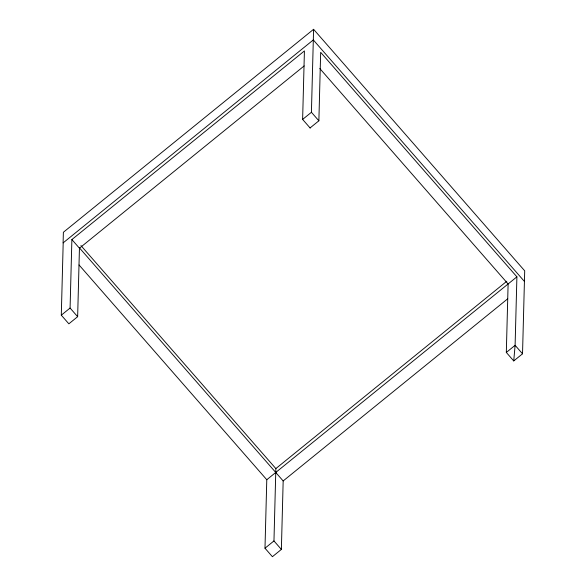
<?xml version="1.0" encoding="UTF-8"?>
<svg xmlns="http://www.w3.org/2000/svg" width="586" height="586" viewBox="0 0 586 586"><rect width="100%" height="100%" fill="white"/><g stroke="black" fill="none" stroke-linecap="round" stroke-linejoin="round"><path stroke-width="0.88" d="M310.184 128.056L302.625 119.412L304.42 50.931L71.88 239.564L79.44 248.208L77.645 316.689L68.855 323.824L61.296 315.173L63.193 242.824M77.645 316.689L70.086 308.046L71.88 239.564M79.615 248.068L283.17 480.945L281.375 549.419L272.409 556.7L264.989 548.21L266.784 479.736L79.073 264.982M281.375 549.419L273.962 540.937L275.852 468.588L80.927 245.571M310.075 127.931L318.872 120.804L311.422 112.278L313.591 29.3L63.376 232.276L63.098 242.904L313.312 39.929L524.426 281.448M318.872 120.804L320.667 52.322L516.903 276.834L515.109 345.315L513.739 360.932L506.319 352.45L508.113 283.968L319.802 68.525M513.739 360.932L522.529 353.805L524.704 270.827L313.591 29.3M79.44 248.208L304.163 65.918M61.296 315.173L70.086 308.046M302.625 119.412L311.422 112.278M275.852 468.588L506.795 281.251M266.784 479.736L516.903 276.834M283.17 480.945L507.718 298.794M264.989 548.21L273.962 540.937M506.319 352.45L515.109 345.315L522.529 353.805"/></g></svg>
